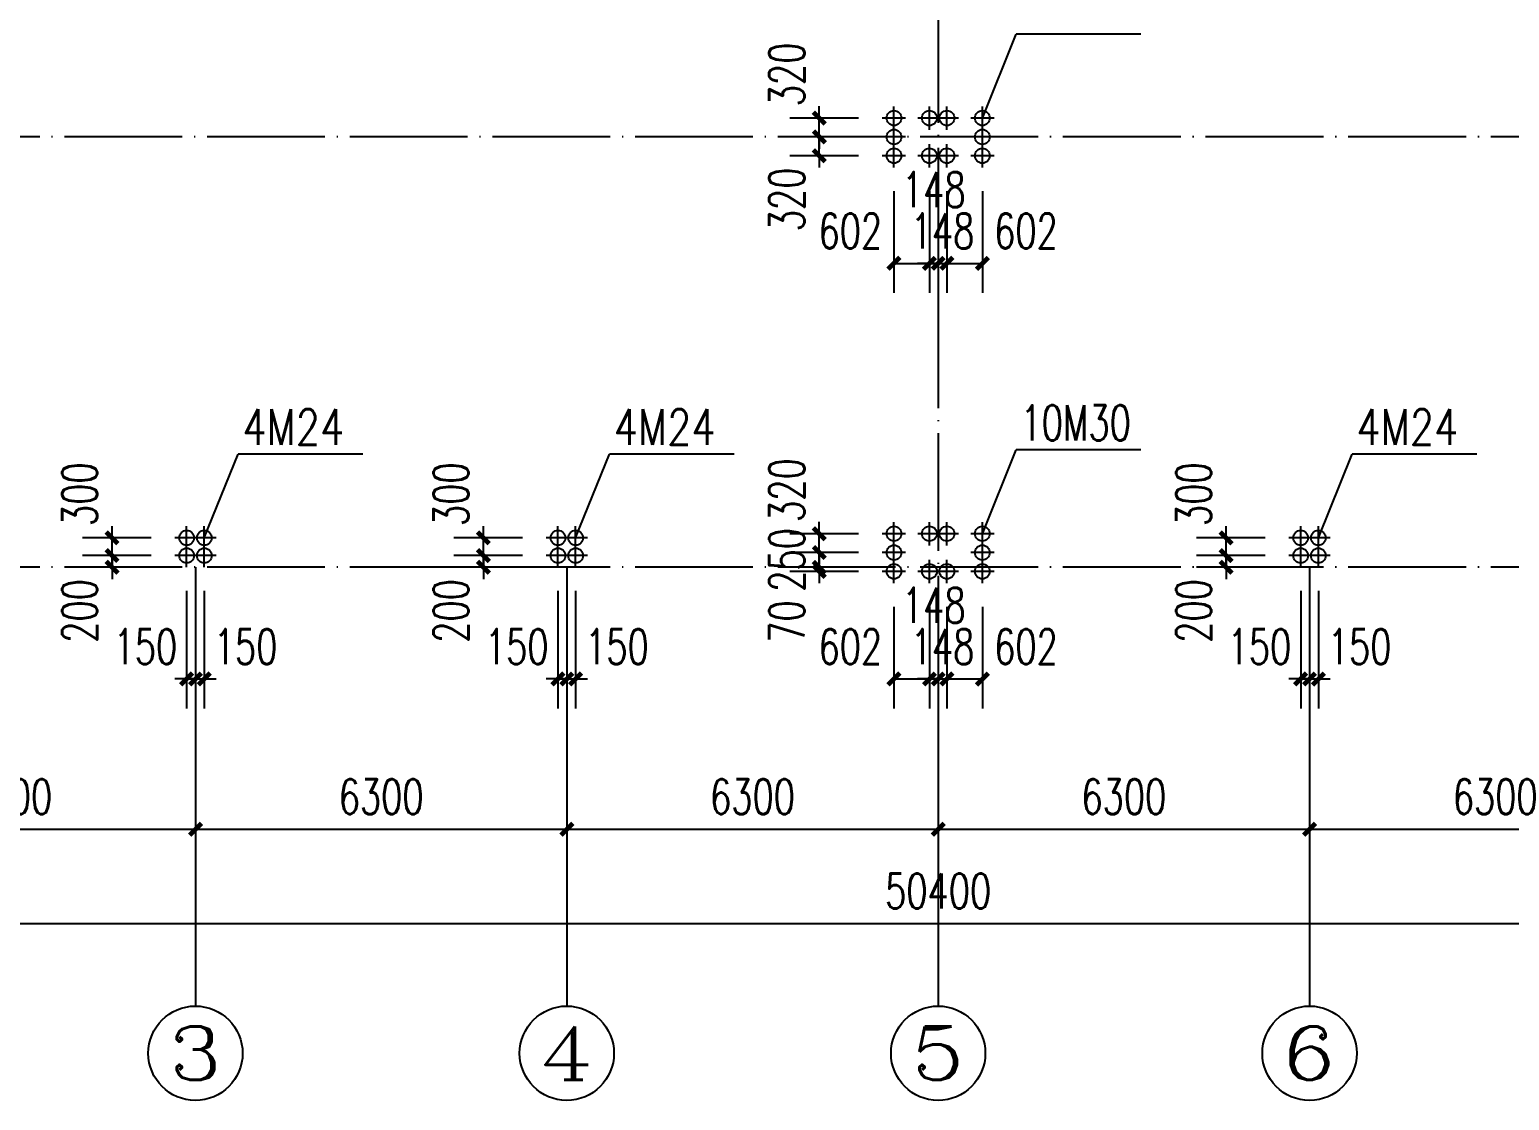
# Model space of a CAD drawing. Extents: x 37237700 to 37865026, y 138877 to 347670.
# Drawn here: x 37437840 to 37462945, y 249301 to 267464 of the extents above; entities that cross this region are included whole.
import ezdxf
from ezdxf.enums import TextEntityAlignment as Align

# ---------------------------------------------------------------- set-up
doc = ezdxf.new("R2010")
doc.units = 0
doc.header["$LTSCALE"] = 1000
doc.header["$MEASUREMENT"] = 0
for name, pattern in [('ACAD_ISO04W100', [30.5, 24, -3, 0.5, -3]), ('CENTER', [2, 1.25, -0.25, 0.25, -0.25]), ('DOTE', [2.42, 2, -0.2, 0.02, -0.2])]:
    doc.linetypes.add(name, pattern=pattern)
doc.layers.get('0').update_dxf_attribs({"linetype": 'CONTINUOUS'})
doc.layers.get('DEFPOINTS').update_dxf_attribs({"linetype": 'CONTINUOUS'})
for name, color, linetype in [('AXIS', 3, 'CONTINUOUS'), ('AXIS_TEXT', 7, 'CONTINUOUS'), ('DOTE', 1, 'ACAD_ISO04W100'), ('PUB_DIM', 3, 'CONTINUOUS'), ('PUB_TEXT', 7, 'CONTINUOUS'), ('ROOF', 7, 'CONTINUOUS'), ('中心线', 9, 'CENTER'), ('锚栓', 6, 'CONTINUOUS')]:
    doc.layers.add(name, color=color, linetype=linetype)
doc.styles.add('_TCH_AXIS', font='COMPLEX', dxfattribs={"bigfont": 'GBCBIG'})
doc.styles.add('_TCH_DIM_T3', font='SIMPLEX', dxfattribs={"width": 0.705882, "bigfont": 'GBCBIG'})
doc.styles.add('character', font='romans.shx', dxfattribs={"width": 0.618, "bigfont": 'gbhzfs.shx'})
doc.styles.add('COMPLEX', font='COMPLEX')
doc.dimstyles.new('_TCH_ARCH&&200', dxfattribs={"dimtxt": 595, "dimasz": 200, "dimexe": 500, "dimexo": 600, "dimgap": 252.5, "dimtad": 1, "dimdec": 0, "dimzin": 0, "dimdsep": 46, "dimtxsty": '_TCH_DIM_T3', "dimblk": 'ARCHTICK', "dimcen": 0.09, "dimclrt": 7, "dimazin": 2, "dimtfac": 1, "dimtdec": 0, "dimtix": 1, "dimtmove": 2, "dimatfit": 3, "dimfxl": 1, "dimtolj": 1, "dimtzin": 0, "dimarcsym": 0})

# ---------------------------------------------------------------- blocks, each defined once
blk = doc.blocks.new('m')
at = {"layer": '锚栓'}
for p, q in [((2858688, 836885), (2858688, 836290)), ((2858390, 836587), (2858985, 836587))]:
    blk.add_line(p, q, dxfattribs=at)
blk.add_circle((2858688, 836587), 189, dxfattribs=at)
blk = doc.blocks.new('_ArchTick')
at = {"color": 0, "linetype": 'ByBlock', "const_width": 0.4}
blk.add_lwpolyline([(-0.5, -0.5), (0.5, 0.5)], dxfattribs=at)
blk = doc.blocks.new('*D1699')
at = {"layer": 'DEFPOINTS', "color": 0}
for p in [(37453402, 265323), (37454004, 265323), (37454004, 263499)]:
    blk.add_point(p, dxfattribs=at)
at = {"layer": 'PUB_DIM', "color": 0, "lineweight": -2}
for p, q in [((37453402, 264723), (37453402, 262999)), ((37454004, 264723), (37454004, 262999)), ((37453402, 263499), (37454004, 263499))]:
    blk.add_line(p, q, dxfattribs=at)
at = {"layer": 'PUB_DIM', "color": 0, "lineweight": -2, "xscale": 200, "yscale": 200, "zscale": 200, "rotation": 180}
blk.add_blockref('_ArchTick', (37453402, 263499), dxfattribs=at)
at = {"layer": 'PUB_DIM', "color": 0, "lineweight": -2, "xscale": 200, "yscale": 200, "zscale": 200}
blk.add_blockref('_ArchTick', (37454004, 263499), dxfattribs=at)
at = {"layer": 'PUB_DIM', "color": 7, "insert": (37454744, 264049), "char_height": 595, "attachment_point": 5, "style": '_TCH_DIM_T3'}
blk.add_mtext('\\A1;602', dxfattribs=at)
blk = doc.blocks.new('*D1700')
at = {"layer": 'DEFPOINTS', "color": 0}
for p in [(37453254, 265323), (37453402, 265323), (37453402, 263499)]:
    blk.add_point(p, dxfattribs=at)
at = {"layer": 'PUB_DIM', "color": 0, "lineweight": -2}
for p, q in [((37453254, 264723), (37453254, 262999)), ((37453402, 264723), (37453402, 262999)), ((37453254, 263499), (37453054, 263499)), ((37453254, 263499), (37453402, 263499)), ((37453402, 263499), (37453602, 263499))]:
    blk.add_line(p, q, dxfattribs=at)
at = {"layer": 'PUB_DIM', "color": 0, "lineweight": -2, "xscale": 200, "yscale": 200, "zscale": 200}
blk.add_blockref('_ArchTick', (37453254, 263499), dxfattribs=at)
at = {"layer": 'PUB_DIM', "color": 0, "lineweight": -2, "xscale": 200, "yscale": 200, "zscale": 200, "rotation": 180}
blk.add_blockref('_ArchTick', (37453402, 263499), dxfattribs=at)
at = {"layer": 'PUB_DIM', "color": 7, "insert": (37453328, 264049), "char_height": 595, "attachment_point": 5, "style": '_TCH_DIM_T3'}
blk.add_mtext('\\A1;148', dxfattribs=at)
blk = doc.blocks.new('*D1701')
at = {"layer": 'DEFPOINTS', "color": 0}
for p in [(37453106, 265323), (37453254, 265323), (37453254, 263499)]:
    blk.add_point(p, dxfattribs=at)
at = {"layer": 'PUB_DIM', "color": 0, "lineweight": -2}
for p, q in [((37453106, 264723), (37453106, 262999)), ((37453254, 264723), (37453254, 262999)), ((37453106, 263499), (37452906, 263499)), ((37453106, 263499), (37453254, 263499)), ((37453254, 263499), (37453454, 263499))]:
    blk.add_line(p, q, dxfattribs=at)
at = {"layer": 'PUB_DIM', "color": 0, "lineweight": -2, "xscale": 200, "yscale": 200, "zscale": 200}
blk.add_blockref('_ArchTick', (37453106, 263499), dxfattribs=at)
at = {"layer": 'PUB_DIM', "color": 0, "lineweight": -2, "xscale": 200, "yscale": 200, "zscale": 200, "rotation": 180}
blk.add_blockref('_ArchTick', (37453254, 263499), dxfattribs=at)
at = {"layer": 'PUB_DIM', "color": 7, "insert": (37453180, 264749), "char_height": 595, "attachment_point": 5, "style": '_TCH_DIM_T3'}
blk.add_mtext('\\A1;148', dxfattribs=at)
blk = doc.blocks.new('*D1702')
at = {"layer": 'DEFPOINTS', "color": 0}
for p in [(37452504, 265323), (37453106, 265323), (37453106, 263499)]:
    blk.add_point(p, dxfattribs=at)
at = {"layer": 'PUB_DIM', "color": 0, "lineweight": -2}
for p, q in [((37452504, 264723), (37452504, 262999)), ((37453106, 264723), (37453106, 262999)), ((37452504, 263499), (37453106, 263499))]:
    blk.add_line(p, q, dxfattribs=at)
at = {"layer": 'PUB_DIM', "color": 0, "lineweight": -2, "xscale": 200, "yscale": 200, "zscale": 200, "rotation": 180}
blk.add_blockref('_ArchTick', (37452504, 263499), dxfattribs=at)
at = {"layer": 'PUB_DIM', "color": 0, "lineweight": -2, "xscale": 200, "yscale": 200, "zscale": 200}
blk.add_blockref('_ArchTick', (37453106, 263499), dxfattribs=at)
at = {"layer": 'PUB_DIM', "color": 7, "insert": (37451764, 264049), "char_height": 595, "attachment_point": 5, "style": '_TCH_DIM_T3'}
blk.add_mtext('\\A1;602', dxfattribs=at)
blk = doc.blocks.new('*D1707')
at = {"layer": 'DEFPOINTS', "color": 0}
for p in [(37451237, 265643), (37452504, 265643), (37452504, 265323)]:
    blk.add_point(p, dxfattribs=at)
at = {"layer": 'PUB_DIM', "color": 0, "lineweight": -2}
for p, q in [((37451904, 265643), (37450737, 265643)), ((37451237, 265643), (37451237, 265843)), ((37451237, 265323), (37451237, 265643)), ((37451904, 265323), (37450737, 265323)), ((37451237, 265323), (37451237, 265123))]:
    blk.add_line(p, q, dxfattribs=at)
at = {"layer": 'PUB_DIM', "color": 0, "lineweight": -2, "xscale": 200, "yscale": 200, "zscale": 200}
for p, rotation in [((37451237, 265643), 270), ((37451237, 265323), 90)]:
    blk.add_blockref('_ArchTick', p, dxfattribs=dict(at, rotation=rotation))
at = {"layer": 'PUB_DIM', "color": 7, "insert": (37450687, 264583), "char_height": 595, "attachment_point": 5, "rotation": 90, "style": '_TCH_DIM_T3'}
blk.add_mtext('\\A1;320', dxfattribs=at)
blk = doc.blocks.new('*D1708')
at = {"layer": 'DEFPOINTS', "color": 0}
for p in [(37451237, 265963), (37452504, 265963), (37452504, 265643)]:
    blk.add_point(p, dxfattribs=at)
at = {"layer": 'PUB_DIM', "color": 0, "lineweight": -2}
for p, q in [((37451237, 265963), (37451237, 266163)), ((37451904, 265963), (37450737, 265963)), ((37451237, 265643), (37451237, 265963)), ((37451904, 265643), (37450737, 265643)), ((37451237, 265643), (37451237, 265443))]:
    blk.add_line(p, q, dxfattribs=at)
at = {"layer": 'PUB_DIM', "color": 0, "lineweight": -2, "xscale": 200, "yscale": 200, "zscale": 200}
for p, rotation in [((37451237, 265963), 270), ((37451237, 265643), 90)]:
    blk.add_blockref('_ArchTick', p, dxfattribs=dict(at, rotation=rotation))
at = {"layer": 'PUB_DIM', "color": 7, "insert": (37450687, 266703), "char_height": 595, "attachment_point": 5, "rotation": 90, "style": '_TCH_DIM_T3'}
blk.add_mtext('\\A1;320', dxfattribs=at)
blk = doc.blocks.new('*D1731')
at = {"layer": 'DEFPOINTS', "color": 0}
for p in [(37458138, 258543), (37459404, 258543), (37459404, 258343)]:
    blk.add_point(p, dxfattribs=at)
at = {"layer": 'PUB_DIM', "color": 0, "lineweight": -2}
for p, q in [((37458138, 258543), (37458138, 258743)), ((37458804, 258543), (37457638, 258543)), ((37458804, 258343), (37457638, 258343)), ((37458138, 258343), (37458138, 258543)), ((37458138, 258343), (37458138, 258143))]:
    blk.add_line(p, q, dxfattribs=at)
at = {"layer": 'PUB_DIM', "color": 0, "lineweight": -2, "xscale": 200, "yscale": 200, "zscale": 200}
for p, rotation in [((37458138, 258543), 270), ((37458138, 258343), 90)]:
    blk.add_blockref('_ArchTick', p, dxfattribs=dict(at, rotation=rotation))
at = {"layer": 'PUB_DIM', "color": 7, "insert": (37457588, 257603), "char_height": 595, "attachment_point": 5, "rotation": 90, "style": '_TCH_DIM_T3'}
blk.add_mtext('\\A1;200', dxfattribs=at)
blk = doc.blocks.new('*D1732')
at = {"layer": 'DEFPOINTS', "color": 0}
for p in [(37458138, 258843), (37459404, 258843), (37459404, 258543)]:
    blk.add_point(p, dxfattribs=at)
at = {"layer": 'PUB_DIM', "color": 0, "lineweight": -2}
for p, q in [((37458804, 258843), (37457638, 258843)), ((37458138, 258843), (37458138, 259043)), ((37458138, 258543), (37458138, 258843)), ((37458804, 258543), (37457638, 258543)), ((37458138, 258543), (37458138, 258343))]:
    blk.add_line(p, q, dxfattribs=at)
at = {"layer": 'PUB_DIM', "color": 0, "lineweight": -2, "xscale": 200, "yscale": 200, "zscale": 200}
for p, rotation in [((37458138, 258843), 270), ((37458138, 258543), 90)]:
    blk.add_blockref('_ArchTick', p, dxfattribs=dict(at, rotation=rotation))
at = {"layer": 'PUB_DIM', "color": 7, "insert": (37457588, 259583), "char_height": 595, "attachment_point": 5, "rotation": 90, "style": '_TCH_DIM_T3'}
blk.add_mtext('\\A1;300', dxfattribs=at)
blk = doc.blocks.new('*D1733')
at = {"layer": 'DEFPOINTS', "color": 0}
for p in [(37459404, 258543), (37459554, 258543), (37459554, 256449)]:
    blk.add_point(p, dxfattribs=at)
at = {"layer": 'PUB_DIM', "color": 0, "lineweight": -2}
for p, q in [((37459404, 257943), (37459404, 255949)), ((37459554, 257943), (37459554, 255949)), ((37459404, 256449), (37459204, 256449)), ((37459404, 256449), (37459554, 256449)), ((37459554, 256449), (37459754, 256449))]:
    blk.add_line(p, q, dxfattribs=at)
at = {"layer": 'PUB_DIM', "color": 0, "lineweight": -2, "xscale": 200, "yscale": 200, "zscale": 200}
blk.add_blockref('_ArchTick', (37459404, 256449), dxfattribs=at)
at = {"layer": 'PUB_DIM', "color": 0, "lineweight": -2, "xscale": 200, "yscale": 200, "zscale": 200, "rotation": 180}
blk.add_blockref('_ArchTick', (37459554, 256449), dxfattribs=at)
at = {"layer": 'PUB_DIM', "color": 7, "insert": (37458704, 256999), "char_height": 595, "attachment_point": 5, "style": '_TCH_DIM_T3'}
blk.add_mtext('\\A1;150', dxfattribs=at)
blk = doc.blocks.new('*D1734')
at = {"layer": 'DEFPOINTS', "color": 0}
for p in [(37459554, 258543), (37459704, 258543), (37459704, 256449)]:
    blk.add_point(p, dxfattribs=at)
at = {"layer": 'PUB_DIM', "color": 0, "lineweight": -2}
for p, q in [((37459554, 257943), (37459554, 255949)), ((37459704, 257943), (37459704, 255949)), ((37459554, 256449), (37459354, 256449)), ((37459554, 256449), (37459704, 256449)), ((37459704, 256449), (37459904, 256449))]:
    blk.add_line(p, q, dxfattribs=at)
at = {"layer": 'PUB_DIM', "color": 0, "lineweight": -2, "xscale": 200, "yscale": 200, "zscale": 200}
blk.add_blockref('_ArchTick', (37459554, 256449), dxfattribs=at)
at = {"layer": 'PUB_DIM', "color": 0, "lineweight": -2, "xscale": 200, "yscale": 200, "zscale": 200, "rotation": 180}
blk.add_blockref('_ArchTick', (37459704, 256449), dxfattribs=at)
at = {"layer": 'PUB_DIM', "color": 7, "insert": (37460404, 256999), "char_height": 595, "attachment_point": 5, "style": '_TCH_DIM_T3'}
blk.add_mtext('\\A1;150', dxfattribs=at)
blk = doc.blocks.new('*D1739')
at = {"layer": 'DEFPOINTS', "color": 0}
for p in [(37445538, 258543), (37446804, 258543), (37446804, 258343)]:
    blk.add_point(p, dxfattribs=at)
at = {"layer": 'PUB_DIM', "color": 0, "lineweight": -2}
for p, q in [((37445538, 258543), (37445538, 258743)), ((37446204, 258543), (37445038, 258543)), ((37446204, 258343), (37445038, 258343)), ((37445538, 258343), (37445538, 258543)), ((37445538, 258343), (37445538, 258143))]:
    blk.add_line(p, q, dxfattribs=at)
at = {"layer": 'PUB_DIM', "color": 0, "lineweight": -2, "xscale": 200, "yscale": 200, "zscale": 200}
for p, rotation in [((37445538, 258543), 270), ((37445538, 258343), 90)]:
    blk.add_blockref('_ArchTick', p, dxfattribs=dict(at, rotation=rotation))
at = {"layer": 'PUB_DIM', "color": 7, "insert": (37444988, 257603), "char_height": 595, "attachment_point": 5, "rotation": 90, "style": '_TCH_DIM_T3'}
blk.add_mtext('\\A1;200', dxfattribs=at)
blk = doc.blocks.new('*D1740')
at = {"layer": 'DEFPOINTS', "color": 0}
for p in [(37445538, 258843), (37446804, 258843), (37446804, 258543)]:
    blk.add_point(p, dxfattribs=at)
at = {"layer": 'PUB_DIM', "color": 0, "lineweight": -2}
for p, q in [((37446204, 258843), (37445038, 258843)), ((37445538, 258843), (37445538, 259043)), ((37445538, 258543), (37445538, 258843)), ((37446204, 258543), (37445038, 258543)), ((37445538, 258543), (37445538, 258343))]:
    blk.add_line(p, q, dxfattribs=at)
at = {"layer": 'PUB_DIM', "color": 0, "lineweight": -2, "xscale": 200, "yscale": 200, "zscale": 200}
for p, rotation in [((37445538, 258843), 270), ((37445538, 258543), 90)]:
    blk.add_blockref('_ArchTick', p, dxfattribs=dict(at, rotation=rotation))
at = {"layer": 'PUB_DIM', "color": 7, "insert": (37444988, 259583), "char_height": 595, "attachment_point": 5, "rotation": 90, "style": '_TCH_DIM_T3'}
blk.add_mtext('\\A1;300', dxfattribs=at)
blk = doc.blocks.new('*D1741')
at = {"layer": 'DEFPOINTS', "color": 0}
for p in [(37446804, 258543), (37446954, 258543), (37446954, 256449)]:
    blk.add_point(p, dxfattribs=at)
at = {"layer": 'PUB_DIM', "color": 0, "lineweight": -2}
for p, q in [((37446804, 257943), (37446804, 255949)), ((37446954, 257943), (37446954, 255949)), ((37446804, 256449), (37446604, 256449)), ((37446804, 256449), (37446954, 256449)), ((37446954, 256449), (37447154, 256449))]:
    blk.add_line(p, q, dxfattribs=at)
at = {"layer": 'PUB_DIM', "color": 0, "lineweight": -2, "xscale": 200, "yscale": 200, "zscale": 200}
blk.add_blockref('_ArchTick', (37446804, 256449), dxfattribs=at)
at = {"layer": 'PUB_DIM', "color": 0, "lineweight": -2, "xscale": 200, "yscale": 200, "zscale": 200, "rotation": 180}
blk.add_blockref('_ArchTick', (37446954, 256449), dxfattribs=at)
at = {"layer": 'PUB_DIM', "color": 7, "insert": (37446104, 256999), "char_height": 595, "attachment_point": 5, "style": '_TCH_DIM_T3'}
blk.add_mtext('\\A1;150', dxfattribs=at)
blk = doc.blocks.new('*D1742')
at = {"layer": 'DEFPOINTS', "color": 0}
for p in [(37446954, 258543), (37447104, 258543), (37447104, 256449)]:
    blk.add_point(p, dxfattribs=at)
at = {"layer": 'PUB_DIM', "color": 0, "lineweight": -2}
for p, q in [((37446954, 257943), (37446954, 255949)), ((37447104, 257943), (37447104, 255949)), ((37446954, 256449), (37446754, 256449)), ((37446954, 256449), (37447104, 256449)), ((37447104, 256449), (37447304, 256449))]:
    blk.add_line(p, q, dxfattribs=at)
at = {"layer": 'PUB_DIM', "color": 0, "lineweight": -2, "xscale": 200, "yscale": 200, "zscale": 200}
blk.add_blockref('_ArchTick', (37446954, 256449), dxfattribs=at)
at = {"layer": 'PUB_DIM', "color": 0, "lineweight": -2, "xscale": 200, "yscale": 200, "zscale": 200, "rotation": 180}
blk.add_blockref('_ArchTick', (37447104, 256449), dxfattribs=at)
at = {"layer": 'PUB_DIM', "color": 7, "insert": (37447804, 256999), "char_height": 595, "attachment_point": 5, "style": '_TCH_DIM_T3'}
blk.add_mtext('\\A1;150', dxfattribs=at)
blk = doc.blocks.new('*D1747')
at = {"layer": 'DEFPOINTS', "color": 0}
for p in [(37439238, 258543), (37440504, 258543), (37440504, 258343)]:
    blk.add_point(p, dxfattribs=at)
at = {"layer": 'PUB_DIM', "color": 0, "lineweight": -2}
for p, q in [((37439238, 258543), (37439238, 258743)), ((37439904, 258543), (37438738, 258543)), ((37439904, 258343), (37438738, 258343)), ((37439238, 258343), (37439238, 258543)), ((37439238, 258343), (37439238, 258143))]:
    blk.add_line(p, q, dxfattribs=at)
at = {"layer": 'PUB_DIM', "color": 0, "lineweight": -2, "xscale": 200, "yscale": 200, "zscale": 200}
for p, rotation in [((37439238, 258543), 270), ((37439238, 258343), 90)]:
    blk.add_blockref('_ArchTick', p, dxfattribs=dict(at, rotation=rotation))
at = {"layer": 'PUB_DIM', "color": 7, "insert": (37438688, 257603), "char_height": 595, "attachment_point": 5, "rotation": 90, "style": '_TCH_DIM_T3'}
blk.add_mtext('\\A1;200', dxfattribs=at)
blk = doc.blocks.new('*D1748')
at = {"layer": 'DEFPOINTS', "color": 0}
for p in [(37439238, 258843), (37440504, 258843), (37440504, 258543)]:
    blk.add_point(p, dxfattribs=at)
at = {"layer": 'PUB_DIM', "color": 0, "lineweight": -2}
for p, q in [((37439904, 258843), (37438738, 258843)), ((37439238, 258843), (37439238, 259043)), ((37439238, 258543), (37439238, 258843)), ((37439904, 258543), (37438738, 258543)), ((37439238, 258543), (37439238, 258343))]:
    blk.add_line(p, q, dxfattribs=at)
at = {"layer": 'PUB_DIM', "color": 0, "lineweight": -2, "xscale": 200, "yscale": 200, "zscale": 200}
for p, rotation in [((37439238, 258843), 270), ((37439238, 258543), 90)]:
    blk.add_blockref('_ArchTick', p, dxfattribs=dict(at, rotation=rotation))
at = {"layer": 'PUB_DIM', "color": 7, "insert": (37438688, 259583), "char_height": 595, "attachment_point": 5, "rotation": 90, "style": '_TCH_DIM_T3'}
blk.add_mtext('\\A1;300', dxfattribs=at)
blk = doc.blocks.new('*D1749')
at = {"layer": 'DEFPOINTS', "color": 0}
for p in [(37440504, 258543), (37440654, 258543), (37440654, 256449)]:
    blk.add_point(p, dxfattribs=at)
at = {"layer": 'PUB_DIM', "color": 0, "lineweight": -2}
for p, q in [((37440504, 257943), (37440504, 255949)), ((37440654, 257943), (37440654, 255949)), ((37440504, 256449), (37440304, 256449)), ((37440504, 256449), (37440654, 256449)), ((37440654, 256449), (37440854, 256449))]:
    blk.add_line(p, q, dxfattribs=at)
at = {"layer": 'PUB_DIM', "color": 0, "lineweight": -2, "xscale": 200, "yscale": 200, "zscale": 200}
blk.add_blockref('_ArchTick', (37440504, 256449), dxfattribs=at)
at = {"layer": 'PUB_DIM', "color": 0, "lineweight": -2, "xscale": 200, "yscale": 200, "zscale": 200, "rotation": 180}
blk.add_blockref('_ArchTick', (37440654, 256449), dxfattribs=at)
at = {"layer": 'PUB_DIM', "color": 7, "insert": (37439804, 256999), "char_height": 595, "attachment_point": 5, "style": '_TCH_DIM_T3'}
blk.add_mtext('\\A1;150', dxfattribs=at)
blk = doc.blocks.new('*D1750')
at = {"layer": 'DEFPOINTS', "color": 0}
for p in [(37440654, 258543), (37440804, 258543), (37440804, 256449)]:
    blk.add_point(p, dxfattribs=at)
at = {"layer": 'PUB_DIM', "color": 0, "lineweight": -2}
for p, q in [((37440654, 257943), (37440654, 255949)), ((37440804, 257943), (37440804, 255949)), ((37440654, 256449), (37440454, 256449)), ((37440654, 256449), (37440804, 256449)), ((37440804, 256449), (37441004, 256449))]:
    blk.add_line(p, q, dxfattribs=at)
at = {"layer": 'PUB_DIM', "color": 0, "lineweight": -2, "xscale": 200, "yscale": 200, "zscale": 200}
blk.add_blockref('_ArchTick', (37440654, 256449), dxfattribs=at)
at = {"layer": 'PUB_DIM', "color": 0, "lineweight": -2, "xscale": 200, "yscale": 200, "zscale": 200, "rotation": 180}
blk.add_blockref('_ArchTick', (37440804, 256449), dxfattribs=at)
at = {"layer": 'PUB_DIM', "color": 7, "insert": (37441504, 256999), "char_height": 595, "attachment_point": 5, "style": '_TCH_DIM_T3'}
blk.add_mtext('\\A1;150', dxfattribs=at)
blk = doc.blocks.new('*D1783')
at = {"layer": 'DEFPOINTS', "color": 0}
for p in [(37451237, 258343), (37452504, 258343), (37452504, 258273)]:
    blk.add_point(p, dxfattribs=at)
at = {"layer": 'PUB_DIM', "color": 0, "lineweight": -2}
for p, q in [((37451904, 258343), (37450737, 258343)), ((37451237, 258343), (37451237, 258543)), ((37451237, 258273), (37451237, 258343)), ((37451904, 258273), (37450737, 258273)), ((37451237, 258273), (37451237, 258073))]:
    blk.add_line(p, q, dxfattribs=at)
at = {"layer": 'PUB_DIM', "color": 0, "lineweight": -2, "xscale": 200, "yscale": 200, "zscale": 200}
for p, rotation in [((37451237, 258343), 270), ((37451237, 258273), 90)]:
    blk.add_blockref('_ArchTick', p, dxfattribs=dict(at, rotation=rotation))
at = {"layer": 'PUB_DIM', "color": 7, "insert": (37450687, 257423), "char_height": 595, "attachment_point": 5, "rotation": 90, "style": '_TCH_DIM_T3'}
blk.add_mtext('\\A1;70', dxfattribs=at)
blk = doc.blocks.new('*D1784')
at = {"layer": 'DEFPOINTS', "color": 0}
for p in [(37451237, 258593), (37452504, 258593), (37452504, 258343)]:
    blk.add_point(p, dxfattribs=at)
at = {"layer": 'PUB_DIM', "color": 0, "lineweight": -2}
for p, q in [((37451904, 258593), (37450737, 258593)), ((37451237, 258593), (37451237, 258793)), ((37451237, 258343), (37451237, 258593)), ((37451904, 258343), (37450737, 258343)), ((37451237, 258343), (37451237, 258143))]:
    blk.add_line(p, q, dxfattribs=at)
at = {"layer": 'PUB_DIM', "color": 0, "lineweight": -2, "xscale": 200, "yscale": 200, "zscale": 200}
for p, rotation in [((37451237, 258593), 270), ((37451237, 258343), 90)]:
    blk.add_blockref('_ArchTick', p, dxfattribs=dict(at, rotation=rotation))
at = {"layer": 'PUB_DIM', "color": 7, "insert": (37450687, 258468), "char_height": 595, "attachment_point": 5, "rotation": 90, "style": '_TCH_DIM_T3'}
blk.add_mtext('\\A1;250', dxfattribs=at)
blk = doc.blocks.new('*D1785')
at = {"layer": 'DEFPOINTS', "color": 0}
for p in [(37451237, 258913), (37452504, 258913), (37452504, 258593)]:
    blk.add_point(p, dxfattribs=at)
at = {"layer": 'PUB_DIM', "color": 0, "lineweight": -2}
for p, q in [((37451237, 258913), (37451237, 259113)), ((37451904, 258913), (37450737, 258913)), ((37451237, 258593), (37451237, 258913)), ((37451904, 258593), (37450737, 258593)), ((37451237, 258593), (37451237, 258393))]:
    blk.add_line(p, q, dxfattribs=at)
at = {"layer": 'PUB_DIM', "color": 0, "lineweight": -2, "xscale": 200, "yscale": 200, "zscale": 200}
for p, rotation in [((37451237, 258913), 270), ((37451237, 258593), 90)]:
    blk.add_blockref('_ArchTick', p, dxfattribs=dict(at, rotation=rotation))
at = {"layer": 'PUB_DIM', "color": 7, "insert": (37450687, 259653), "char_height": 595, "attachment_point": 5, "rotation": 90, "style": '_TCH_DIM_T3'}
blk.add_mtext('\\A1;320', dxfattribs=at)
blk = doc.blocks.new('*D1786')
at = {"layer": 'DEFPOINTS', "color": 0}
for p in [(37453402, 258273), (37454004, 258273), (37454004, 256449)]:
    blk.add_point(p, dxfattribs=at)
at = {"layer": 'PUB_DIM', "color": 0, "lineweight": -2}
for p, q in [((37453402, 257673), (37453402, 255949)), ((37454004, 257673), (37454004, 255949)), ((37453402, 256449), (37454004, 256449))]:
    blk.add_line(p, q, dxfattribs=at)
at = {"layer": 'PUB_DIM', "color": 0, "lineweight": -2, "xscale": 200, "yscale": 200, "zscale": 200, "rotation": 180}
blk.add_blockref('_ArchTick', (37453402, 256449), dxfattribs=at)
at = {"layer": 'PUB_DIM', "color": 0, "lineweight": -2, "xscale": 200, "yscale": 200, "zscale": 200}
blk.add_blockref('_ArchTick', (37454004, 256449), dxfattribs=at)
at = {"layer": 'PUB_DIM', "color": 7, "insert": (37454744, 256999), "char_height": 595, "attachment_point": 5, "style": '_TCH_DIM_T3'}
blk.add_mtext('\\A1;602', dxfattribs=at)
blk = doc.blocks.new('*D1787')
at = {"layer": 'DEFPOINTS', "color": 0}
for p in [(37453254, 258273), (37453402, 258273), (37453402, 256449)]:
    blk.add_point(p, dxfattribs=at)
at = {"layer": 'PUB_DIM', "color": 0, "lineweight": -2}
for p, q in [((37453254, 257673), (37453254, 255949)), ((37453402, 257673), (37453402, 255949)), ((37453254, 256449), (37453054, 256449)), ((37453254, 256449), (37453402, 256449)), ((37453402, 256449), (37453602, 256449))]:
    blk.add_line(p, q, dxfattribs=at)
at = {"layer": 'PUB_DIM', "color": 0, "lineweight": -2, "xscale": 200, "yscale": 200, "zscale": 200}
blk.add_blockref('_ArchTick', (37453254, 256449), dxfattribs=at)
at = {"layer": 'PUB_DIM', "color": 0, "lineweight": -2, "xscale": 200, "yscale": 200, "zscale": 200, "rotation": 180}
blk.add_blockref('_ArchTick', (37453402, 256449), dxfattribs=at)
at = {"layer": 'PUB_DIM', "color": 7, "insert": (37453328, 256999), "char_height": 595, "attachment_point": 5, "style": '_TCH_DIM_T3'}
blk.add_mtext('\\A1;148', dxfattribs=at)
blk = doc.blocks.new('*D1788')
at = {"layer": 'DEFPOINTS', "color": 0}
for p in [(37453106, 258273), (37453254, 258273), (37453254, 256449)]:
    blk.add_point(p, dxfattribs=at)
at = {"layer": 'PUB_DIM', "color": 0, "lineweight": -2}
for p, q in [((37453106, 257673), (37453106, 255949)), ((37453254, 257673), (37453254, 255949)), ((37453106, 256449), (37452906, 256449)), ((37453106, 256449), (37453254, 256449)), ((37453254, 256449), (37453454, 256449))]:
    blk.add_line(p, q, dxfattribs=at)
at = {"layer": 'PUB_DIM', "color": 0, "lineweight": -2, "xscale": 200, "yscale": 200, "zscale": 200}
blk.add_blockref('_ArchTick', (37453106, 256449), dxfattribs=at)
at = {"layer": 'PUB_DIM', "color": 0, "lineweight": -2, "xscale": 200, "yscale": 200, "zscale": 200, "rotation": 180}
blk.add_blockref('_ArchTick', (37453254, 256449), dxfattribs=at)
at = {"layer": 'PUB_DIM', "color": 7, "insert": (37453180, 257699), "char_height": 595, "attachment_point": 5, "style": '_TCH_DIM_T3'}
blk.add_mtext('\\A1;148', dxfattribs=at)
blk = doc.blocks.new('*D1789')
at = {"layer": 'DEFPOINTS', "color": 0}
for p in [(37452504, 258273), (37453106, 258273), (37453106, 256449)]:
    blk.add_point(p, dxfattribs=at)
at = {"layer": 'PUB_DIM', "color": 0, "lineweight": -2}
for p, q in [((37452504, 257673), (37452504, 255949)), ((37453106, 257673), (37453106, 255949)), ((37452504, 256449), (37453106, 256449))]:
    blk.add_line(p, q, dxfattribs=at)
at = {"layer": 'PUB_DIM', "color": 0, "lineweight": -2, "xscale": 200, "yscale": 200, "zscale": 200, "rotation": 180}
blk.add_blockref('_ArchTick', (37452504, 256449), dxfattribs=at)
at = {"layer": 'PUB_DIM', "color": 0, "lineweight": -2, "xscale": 200, "yscale": 200, "zscale": 200}
blk.add_blockref('_ArchTick', (37453106, 256449), dxfattribs=at)
at = {"layer": 'PUB_DIM', "color": 7, "insert": (37451764, 256999), "char_height": 595, "attachment_point": 5, "style": '_TCH_DIM_T3'}
blk.add_mtext('\\A1;602', dxfattribs=at)
blk = doc.blocks.new('*D1842')
at = {"layer": 'AXIS', "color": 0, "lineweight": -2}
for p, q in [((37434354, 255994), (37434354, 253401)), ((37440654, 255994), (37440654, 253401)), ((37434354, 253901), (37440654, 253901))]:
    blk.add_line(p, q, dxfattribs=at)
at = {"layer": 'DEFPOINTS', "color": 0}
for p in [(37434354, 256594), (37440654, 256594), (37440654, 253901)]:
    blk.add_point(p, dxfattribs=at)
at = {"layer": 'AXIS', "color": 0, "lineweight": -2, "xscale": 200, "yscale": 200, "zscale": 200, "rotation": 180}
blk.add_blockref('_ArchTick', (37434354, 253901), dxfattribs=at)
at = {"layer": 'AXIS', "color": 0, "lineweight": -2, "xscale": 200, "yscale": 200, "zscale": 200}
blk.add_blockref('_ArchTick', (37440654, 253901), dxfattribs=at)
at = {"layer": 'AXIS', "color": 7, "insert": (37437504, 254451), "char_height": 595, "attachment_point": 5, "style": '_TCH_DIM_T3'}
blk.add_mtext('\\A1;6300', dxfattribs=at)
blk = doc.blocks.new('*D1843')
at = {"layer": 'AXIS', "color": 0, "lineweight": -2}
for p, q in [((37440654, 255994), (37440654, 253401)), ((37446954, 255994), (37446954, 253401)), ((37440654, 253901), (37446954, 253901))]:
    blk.add_line(p, q, dxfattribs=at)
at = {"layer": 'DEFPOINTS', "color": 0}
for p in [(37440654, 256594), (37446954, 256594), (37446954, 253901)]:
    blk.add_point(p, dxfattribs=at)
at = {"layer": 'AXIS', "color": 0, "lineweight": -2, "xscale": 200, "yscale": 200, "zscale": 200, "rotation": 180}
blk.add_blockref('_ArchTick', (37440654, 253901), dxfattribs=at)
at = {"layer": 'AXIS', "color": 0, "lineweight": -2, "xscale": 200, "yscale": 200, "zscale": 200}
blk.add_blockref('_ArchTick', (37446954, 253901), dxfattribs=at)
at = {"layer": 'AXIS', "color": 7, "insert": (37443804, 254451), "char_height": 595, "attachment_point": 5, "style": '_TCH_DIM_T3'}
blk.add_mtext('\\A1;6300', dxfattribs=at)
blk = doc.blocks.new('*D1844')
at = {"layer": 'AXIS', "color": 0, "lineweight": -2}
for p, q in [((37446954, 255994), (37446954, 253401)), ((37453254, 255994), (37453254, 253401)), ((37446954, 253901), (37453254, 253901))]:
    blk.add_line(p, q, dxfattribs=at)
at = {"layer": 'DEFPOINTS', "color": 0}
for p in [(37446954, 256594), (37453254, 256594), (37453254, 253901)]:
    blk.add_point(p, dxfattribs=at)
at = {"layer": 'AXIS', "color": 0, "lineweight": -2, "xscale": 200, "yscale": 200, "zscale": 200, "rotation": 180}
blk.add_blockref('_ArchTick', (37446954, 253901), dxfattribs=at)
at = {"layer": 'AXIS', "color": 0, "lineweight": -2, "xscale": 200, "yscale": 200, "zscale": 200}
blk.add_blockref('_ArchTick', (37453254, 253901), dxfattribs=at)
at = {"layer": 'AXIS', "color": 7, "insert": (37450104, 254451), "char_height": 595, "attachment_point": 5, "style": '_TCH_DIM_T3'}
blk.add_mtext('\\A1;6300', dxfattribs=at)
blk = doc.blocks.new('*D1845')
at = {"layer": 'AXIS', "color": 0, "lineweight": -2}
for p, q in [((37453254, 255994), (37453254, 253401)), ((37459554, 255994), (37459554, 253401)), ((37453254, 253901), (37459554, 253901))]:
    blk.add_line(p, q, dxfattribs=at)
at = {"layer": 'DEFPOINTS', "color": 0}
for p in [(37453254, 256594), (37459554, 256594), (37459554, 253901)]:
    blk.add_point(p, dxfattribs=at)
at = {"layer": 'AXIS', "color": 0, "lineweight": -2, "xscale": 200, "yscale": 200, "zscale": 200, "rotation": 180}
blk.add_blockref('_ArchTick', (37453254, 253901), dxfattribs=at)
at = {"layer": 'AXIS', "color": 0, "lineweight": -2, "xscale": 200, "yscale": 200, "zscale": 200}
blk.add_blockref('_ArchTick', (37459554, 253901), dxfattribs=at)
at = {"layer": 'AXIS', "color": 7, "insert": (37456404, 254451), "char_height": 595, "attachment_point": 5, "style": '_TCH_DIM_T3'}
blk.add_mtext('\\A1;6300', dxfattribs=at)
blk = doc.blocks.new('*D1846')
at = {"layer": 'AXIS', "color": 0, "lineweight": -2}
for p, q in [((37459554, 255994), (37459554, 253401)), ((37465854, 255994), (37465854, 253401)), ((37459554, 253901), (37465854, 253901))]:
    blk.add_line(p, q, dxfattribs=at)
at = {"layer": 'DEFPOINTS', "color": 0}
for p in [(37459554, 256594), (37465854, 256594), (37465854, 253901)]:
    blk.add_point(p, dxfattribs=at)
at = {"layer": 'AXIS', "color": 0, "lineweight": -2, "xscale": 200, "yscale": 200, "zscale": 200, "rotation": 180}
blk.add_blockref('_ArchTick', (37459554, 253901), dxfattribs=at)
at = {"layer": 'AXIS', "color": 0, "lineweight": -2, "xscale": 200, "yscale": 200, "zscale": 200}
blk.add_blockref('_ArchTick', (37465854, 253901), dxfattribs=at)
at = {"layer": 'AXIS', "color": 7, "insert": (37462704, 254451), "char_height": 595, "attachment_point": 5, "style": '_TCH_DIM_T3'}
blk.add_mtext('\\A1;6300', dxfattribs=at)
blk = doc.blocks.new('*D1849')
at = {"layer": 'AXIS', "color": 0, "lineweight": -2}
for p, q in [((37428054, 256394), (37428054, 251801)), ((37478454, 256394), (37478454, 251801)), ((37428054, 252301), (37478454, 252301))]:
    blk.add_line(p, q, dxfattribs=at)
at = {"layer": 'DEFPOINTS', "color": 0}
for p in [(37428054, 256994), (37478454, 256994), (37478454, 252301)]:
    blk.add_point(p, dxfattribs=at)
at = {"layer": 'AXIS', "color": 0, "lineweight": -2, "xscale": 200, "yscale": 200, "zscale": 200, "rotation": 180}
blk.add_blockref('_ArchTick', (37428054, 252301), dxfattribs=at)
at = {"layer": 'AXIS', "color": 0, "lineweight": -2, "xscale": 200, "yscale": 200, "zscale": 200}
blk.add_blockref('_ArchTick', (37478454, 252301), dxfattribs=at)
at = {"layer": 'AXIS', "color": 7, "insert": (37453254, 252851), "char_height": 595, "attachment_point": 5, "style": '_TCH_DIM_T3'}
blk.add_mtext('\\A1;50400', dxfattribs=at)
blk = doc.blocks.new('_AXISO')
blk.add_circle((0, 0), 0.5)
at = {"layer": 'AXIS_TEXT', "style": 'COMPLEX', "width": 1.041667}
blk.add_attdef('A', text='', height=0.56, dxfattribs=at).set_placement((-0.25, -0.28), (0.25, -0.28), align=Align.FIT)

msp = doc.modelspace()

# ---------------------------------------------------------------- linework, layer by layer
at = {"layer": 'AXIS'}
for p, q in [((37440653.9, 256593.9), (37440653.9, 250901)), ((37446953.9, 256593.9), (37446953.9, 250901)), ((37453253.9, 256593.9), (37453253.9, 250901)), ((37459553.9, 256593.9), (37459553.9, 250901))]:
    msp.add_line(p, q, dxfattribs=at)
at = {"layer": 'DOTE', "linetype": 'DOTE'}
for p, q in [((37453253.9, 333220.2), (37453253.9, 256309.1)), ((37481571.1, 265642.8), (37425219.9, 265642.8)), ((37481571.1, 258342.8), (37425219.9, 258342.8)), ((37440653.9, 258342.8), (37440653.9, 256309.1)), ((37446953.9, 258342.8), (37446953.9, 256309.1)), ((37459553.9, 258342.8), (37459553.9, 256309.1))]:
    msp.add_line(p, q, dxfattribs=at)
at = {"layer": '中心线', "linetype": 'ByBlock', "ltscale": 1.875}
for p, q in [((37454003.9, 265962.8), (37454577.4, 267384.4)), ((37456692.7, 267384.4), (37454577.4, 267384.4)), ((37440803.9, 258842.8), (37441377.4, 260264.4)), ((37443492.7, 260264.4), (37441377.4, 260264.4)), ((37447103.9, 258842.8), (37447677.4, 260264.4)), ((37449792.7, 260264.4), (37447677.4, 260264.4)), ((37454003.9, 258912.8), (37454577.4, 260334.4)), ((37456692.7, 260334.4), (37454577.4, 260334.4)), ((37459703.9, 258842.8), (37460277.4, 260264.4)), ((37462392.7, 260264.4), (37460277.4, 260264.4))]:
    msp.add_line(p, q, dxfattribs=at)

# ---------------------------------------------------------------- block references
at = {"layer": 'AXIS'}
ref = msp.add_blockref('_AXISO', (37440653.9, 250101), dxfattribs=dict(at, xscale=1600, yscale=1600, zscale=1600))
ref.add_attrib('A', '3', dxfattribs={"layer": 'AXIS_TEXT', "height": 905.1, "style": '_TCH_AXIS', "width": 1.5}).set_placement((37440201.4, 249648.4), (37441106.5, 249648.4), align=Align.FIT)
ref = msp.add_blockref('_AXISO', (37446953.9, 250101), dxfattribs=dict(at, xscale=1600, yscale=1600, zscale=1600))
ref.add_attrib('A', '4', dxfattribs={"layer": 'AXIS_TEXT', "height": 905.1, "style": '_TCH_AXIS', "width": 1.3125}).set_placement((37446501.4, 249648.4), (37447406.5, 249648.4), align=Align.FIT)
ref = msp.add_blockref('_AXISO', (37453253.9, 250101), dxfattribs=dict(at, xscale=1600, yscale=1600, zscale=1600))
ref.add_attrib('A', '5', dxfattribs={"layer": 'AXIS_TEXT', "height": 905.1, "style": '_TCH_AXIS', "width": 1.5}).set_placement((37452801.4, 249648.4), (37453706.5, 249648.4), align=Align.FIT)
ref = msp.add_blockref('_AXISO', (37459553.9, 250101), dxfattribs=dict(at, xscale=1600, yscale=1600, zscale=1600))
ref.add_attrib('A', '6', dxfattribs={"layer": 'AXIS_TEXT', "height": 905.1, "style": '_TCH_AXIS', "width": 1.5}).set_placement((37459101.4, 249648.4), (37460006.5, 249648.4), align=Align.FIT)
at = {"layer": 'ROOF', "xscale": 0.6666666716337204, "yscale": 0.6666666716337204, "zscale": 0.6666666716337204, "rotation": 180}
for p in [(39358295.8, 823687.6), (39358897.8, 823687.6), (39359193.8, 823687.6), (39359795.8, 823687.6), (39358295.8, 823367.6), (39359795.8, 823367.6), (39358295.8, 823047.6), (39358897.8, 823047.6), (39359193.8, 823047.6), (39359795.8, 823047.6), (39358295.8, 816637.6), (39358897.8, 816637.6), (39359193.8, 816637.6), (39359795.8, 816637.6), (39346295.8, 816567.6), (39346595.8, 816567.6), (39352595.8, 816567.6), (39352895.8, 816567.6), (39365195.8, 816567.6), (39365495.8, 816567.6), (39346295.8, 816267.6), (39346595.8, 816267.6), (39352595.8, 816267.6), (39352895.8, 816267.6), (39358295.8, 816317.6), (39359795.8, 816317.6), (39365195.8, 816267.6), (39365495.8, 816267.6), (39358295.8, 815997.6), (39358897.8, 815997.6), (39359193.8, 815997.6), (39359795.8, 815997.6)]:
    msp.add_blockref('m', p, dxfattribs=at)

# ---------------------------------------------------------------- texts
at = {"layer": 'PUB_TEXT', "color": 7, "lineweight": -3, "style": 'character'}
for s, width, p in [('4M24', 0.8, (37441451.1, 260422.8)), ('4M24', 0.8, (37447751.1, 260422.8)), ('10M30', 0.7, (37454651.1, 260492.8)), ('4M24', 0.8, (37460351.1, 260422.8))]:
    msp.add_text(s, height=600, dxfattribs=dict(at, width=width)).set_placement(p)

# ---------------------------------------------------------------- dimensions: what is measured, and where the dimension line sits
at = {"layer": 'AXIS'}
for p1, p2, distance, picture, middle in [((37428053.9, 256993.9), (37478453.9, 256993.9), -4692.9, '*D1849', (37453253.9, 252851)), ((37434353.9, 256593.9), (37440653.9, 256593.9), -2692.9, '*D1842', (37437503.9, 254451)), ((37440653.9, 256593.9), (37446953.9, 256593.9), -2692.9, '*D1843', (37443803.9, 254451)), ((37446953.9, 256593.9), (37453253.9, 256593.9), -2692.9, '*D1844', (37450103.9, 254451)), ((37453253.9, 256593.9), (37459553.9, 256593.9), -2692.9, '*D1845', (37456403.9, 254451)), ((37459553.9, 256593.9), (37465853.9, 256593.9), -2692.9, '*D1846', (37462703.9, 254451))]:
    dim = msp.add_aligned_dim(p1=p1, p2=p2, distance=distance, dimstyle='_TCH_ARCH&&200', dxfattribs=at)
    dim.commit()
    dim.dimension.update_dxf_attribs({"geometry": picture, "text_midpoint": middle})
at = {"layer": 'PUB_DIM'}
for base, p1, p2, angle, picture, middle in [((37451237.3, 265962.8), (37452503.9, 265642.8), (37452503.9, 265962.8), 90, '*D1708', (37450687.3, 266702.8)), ((37451237.3, 265642.8), (37452503.9, 265322.8), (37452503.9, 265642.8), 90, '*D1707', (37450687.3, 264582.8)), ((37453105.9, 263498.8), (37452503.9, 265322.8), (37453105.9, 265322.8), 0, '*D1702', (37451763.9, 264048.8)), ((37453253.9, 263498.8), (37453105.9, 265322.8), (37453253.9, 265322.8), 0, '*D1701', (37453179.9, 264748.8)), ((37454003.9, 263498.8), (37453401.9, 265322.8), (37454003.9, 265322.8), 0, '*D1699', (37454743.9, 264048.8)), ((37439237.8, 258842.8), (37440503.9, 258542.8), (37440503.9, 258842.8), 90, '*D1748', (37438687.8, 259582.8)), ((37445537.8, 258842.8), (37446803.9, 258542.8), (37446803.9, 258842.8), 90, '*D1740', (37444987.8, 259582.8)), ((37451237.3, 258912.8), (37452503.9, 258592.8), (37452503.9, 258912.8), 90, '*D1785', (37450687.3, 259652.8)), ((37458137.8, 258842.8), (37459403.9, 258542.8), (37459403.9, 258842.8), 90, '*D1732', (37457587.8, 259582.8)), ((37439237.8, 258542.8), (37440503.9, 258342.8), (37440503.9, 258542.8), 90, '*D1747', (37438687.8, 257602.8)), ((37445537.8, 258542.8), (37446803.9, 258342.8), (37446803.9, 258542.8), 90, '*D1739', (37444987.8, 257602.8)), ((37458137.8, 258542.8), (37459403.9, 258342.8), (37459403.9, 258542.8), 90, '*D1731', (37457587.8, 257602.8)), ((37440653.9, 256448.8), (37440503.9, 258542.8), (37440653.9, 258542.8), 0, '*D1749', (37439803.9, 256998.8)), ((37440803.9, 256448.8), (37440653.9, 258542.8), (37440803.9, 258542.8), 0, '*D1750', (37441503.9, 256998.8)), ((37446953.9, 256448.8), (37446803.9, 258542.8), (37446953.9, 258542.8), 0, '*D1741', (37446103.9, 256998.8)), ((37447103.9, 256448.8), (37446953.9, 258542.8), (37447103.9, 258542.8), 0, '*D1742', (37447803.9, 256998.8)), ((37451237.3, 258342.8), (37452503.9, 258272.8), (37452503.9, 258342.8), 90, '*D1783', (37450687.3, 257422.7)), ((37459553.9, 256448.8), (37459403.9, 258542.8), (37459553.9, 258542.8), 0, '*D1733', (37458703.9, 256998.8)), ((37459703.9, 256448.8), (37459553.9, 258542.8), (37459703.9, 258542.8), 0, '*D1734', (37460403.9, 256998.8)), ((37453105.9, 256448.8), (37452503.9, 258272.8), (37453105.9, 258272.8), 0, '*D1789', (37451763.9, 256998.8)), ((37453253.9, 256448.8), (37453105.9, 258272.8), (37453253.9, 258272.8), 0, '*D1788', (37453179.9, 257698.8)), ((37454003.9, 256448.8), (37453401.9, 258272.8), (37454003.9, 258272.8), 0, '*D1786', (37454743.9, 256998.8))]:
    dim = msp.add_linear_dim(base=base, p1=p1, p2=p2, angle=angle, dimstyle='_TCH_ARCH&&200', dxfattribs=at)
    dim.commit()
    dim.dimension.update_dxf_attribs({"geometry": picture, "text_midpoint": middle, "dimtype": 129})
for p1, p2, distance, picture, middle in [((37453253.9, 265322.8), (37453401.9, 265322.8), -1824, '*D1700', (37453327.9, 264048.8)), ((37452503.9, 258342.8), (37452503.9, 258592.8), 1266.6, '*D1784', (37450687.3, 258467.8)), ((37453253.9, 258272.8), (37453401.9, 258272.8), -1824, '*D1787', (37453327.9, 256998.8))]:
    dim = msp.add_aligned_dim(p1=p1, p2=p2, distance=distance, dimstyle='_TCH_ARCH&&200', dxfattribs=at)
    dim.commit()
    dim.dimension.update_dxf_attribs({"geometry": picture, "text_midpoint": middle})

doc.saveas('drawing.dxf')
